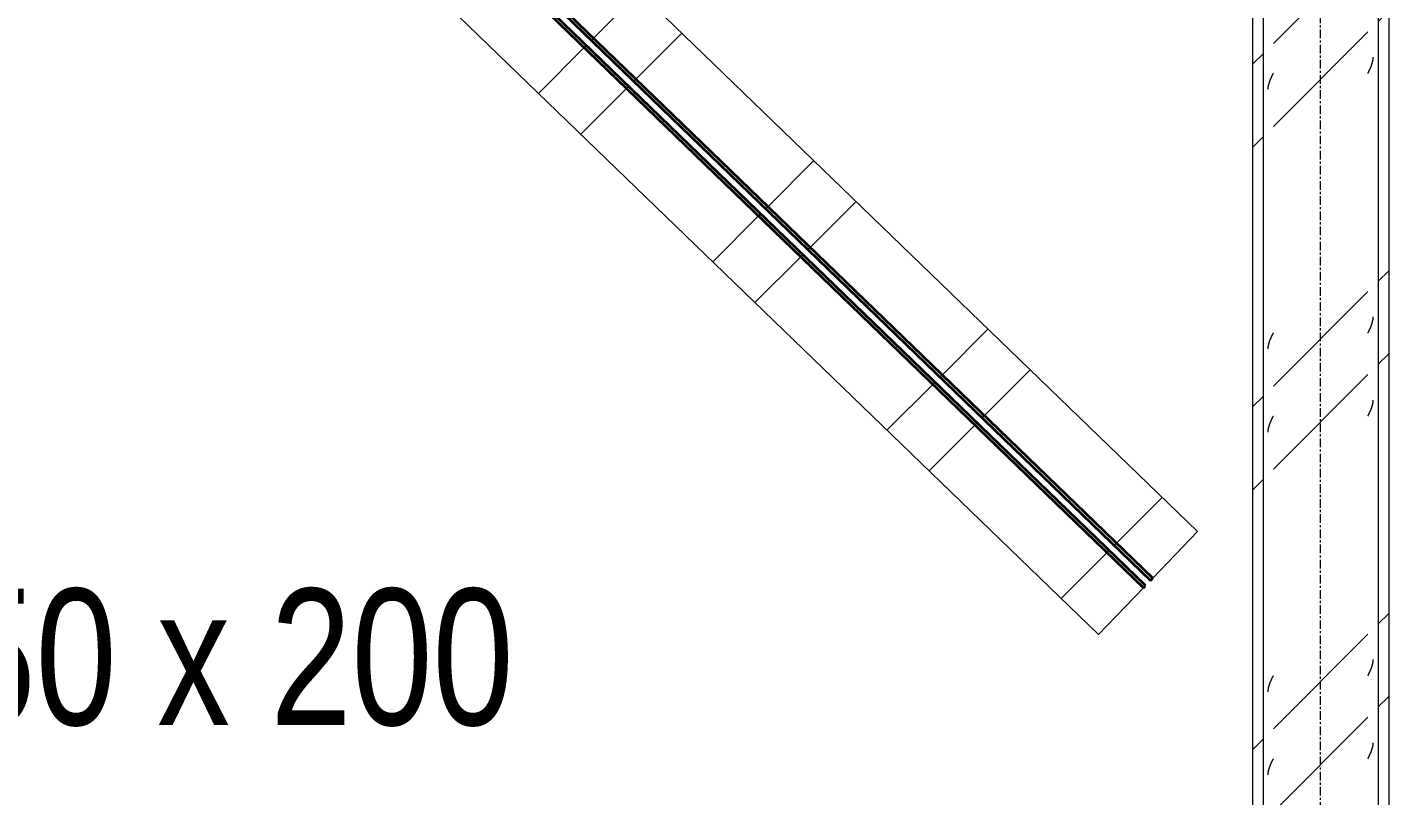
# Model space of a CAD drawing. Header units: centimetres. Extents: x -6741 to 14818, y -293 to 1595.
# Drawn here: x 814.4 to 1014.4, y 382.3 to 495.1 of the extents above; entities that cross this region are included whole.
import ezdxf

# ---------------------------------------------------------------- set-up
doc = ezdxf.new("R2010")
doc.units = ezdxf.units.CM
doc.linetypes.add('Grid Line', pattern=[2.2225, 1.27, -0.3175, 0.3175, -0.3175])
for name, color, linetype, lineweight in [('S-BEAM', 7, 'Continuous', 9), ('S-BEAM-IDEN', 7, 'Continuous', 18), ('S-COLS', 7, 'Continuous', 9), ('S-GRID', 7, 'Continuous', 9)]:
    doc.layers.add(name, color=color, linetype=linetype, lineweight=lineweight)
doc.styles.add('Century Gothic_2', font='GOTHIC.TTF', dxfattribs={"width": 0.8, "height": 20})
pattern_1 = [(45, (152.695, 0), (-25.14472, 25.14472), []), (45, (152.695, 38.1), (-25.14472, 25.14472), [])]

# ---------------------------------------------------------------- blocks, each defined once
blk = doc.blocks.new('FP_4-Elevación Eje 7')
at = {"layer": 'S-COLS', "color": 9, "true_color": 0xc0c0c0}
for p, q in [((-6442.88, 489.77), (-6442.87, 489.81)), ((-6442.87, 489.81), (-6442.86, 489.85)), ((-6442.86, 489.85), (-6442.85, 489.88)), ((-6442.85, 489.88), (-6442.84, 489.92)), ((-6442.84, 489.92), (-6442.83, 489.96)), ((-6442.83, 489.96), (-6442.82, 490)), ((-6442.82, 490), (-6442.81, 490.03)), ((-6442.81, 490.03), (-6442.8, 490.07)), ((-6442.8, 490.07), (-6442.79, 490.11)), ((-6442.79, 490.15), (-6442.78, 490.18)), ((-6442.79, 490.11), (-6442.79, 490.15)), ((-6442.78, 490.18), (-6442.77, 490.22)), ((-6442.77, 490.26), (-6442.76, 490.3)), ((-6442.77, 490.22), (-6442.77, 490.26)), ((-6442.76, 490.33), (-6442.75, 490.37)), ((-6442.76, 490.3), (-6442.76, 490.33)), ((-6442.75, 490.44), (-6442.74, 490.48)), ((-6442.75, 490.41), (-6442.75, 490.44)), ((-6442.75, 490.37), (-6442.75, 490.41)), ((-6442.74, 490.63), (-6442.74, 490.67)), ((-6442.74, 490.59), (-6442.74, 490.63)), ((-6442.74, 490.56), (-6442.74, 490.59)), ((-6442.74, 490.52), (-6442.74, 490.56)), ((-6442.74, 490.48), (-6442.74, 490.52)), ((-6443.5, 488.32), (-6443.49, 488.36)), ((-6443.49, 488.36), (-6443.47, 488.39)), ((-6443.47, 488.39), (-6443.45, 488.43)), ((-6443.45, 488.43), (-6443.43, 488.47)), ((-6443.43, 488.47), (-6443.41, 488.5)), ((-6443.41, 488.5), (-6443.39, 488.54)), ((-6443.39, 488.54), (-6443.37, 488.58)), ((-6443.37, 488.58), (-6443.35, 488.62)), ((-6443.35, 488.62), (-6443.34, 488.65)), ((-6443.34, 488.65), (-6443.32, 488.69)), ((-6443.32, 488.69), (-6443.3, 488.73)), ((-6443.3, 488.73), (-6443.28, 488.77)), ((-6443.28, 488.77), (-6443.26, 488.8)), ((-6443.26, 488.8), (-6443.25, 488.84)), ((-6443.25, 488.84), (-6443.23, 488.88)), ((-6443.23, 488.88), (-6443.21, 488.91)), ((-6443.21, 488.91), (-6443.19, 488.95)), ((-6443.19, 488.95), (-6443.18, 488.99)), ((-6443.18, 488.99), (-6443.16, 489.03)), ((-6443.16, 489.03), (-6443.14, 489.06)), ((-6443.14, 489.06), (-6443.13, 489.1)), ((-6443.13, 489.1), (-6443.11, 489.14)), ((-6443.11, 489.14), (-6443.09, 489.18)), ((-6443.09, 489.18), (-6443.08, 489.21)), ((-6443.08, 489.21), (-6443.06, 489.25)), ((-6443.06, 489.25), (-6443.05, 489.29)), ((-6443.05, 489.29), (-6443.03, 489.33)), ((-6443.03, 489.33), (-6443.02, 489.36)), ((-6443.02, 489.36), (-6443, 489.4)), ((-6443, 489.4), (-6442.99, 489.44)), ((-6442.99, 489.44), (-6442.97, 489.47)), ((-6442.97, 489.47), (-6442.96, 489.51)), ((-6442.96, 489.51), (-6442.95, 489.55)), ((-6442.95, 489.55), (-6442.94, 489.59)), ((-6442.94, 489.59), (-6442.92, 489.62)), ((-6442.92, 489.62), (-6442.91, 489.66)), ((-6442.91, 489.66), (-6442.9, 489.7)), ((-6442.9, 489.7), (-6442.89, 489.74)), ((-6442.89, 489.74), (-6442.88, 489.77)), ((-6442.85, 451.78), (-6442.84, 451.82)), ((-6442.84, 451.82), (-6442.83, 451.86)), ((-6442.83, 451.86), (-6442.82, 451.9)), ((-6442.82, 451.9), (-6442.81, 451.93)), ((-6442.81, 451.93), (-6442.8, 451.97)), ((-6442.8, 451.97), (-6442.79, 452.01)), ((-6442.79, 452.05), (-6442.78, 452.08)), ((-6442.79, 452.01), (-6442.79, 452.05)), ((-6442.78, 452.08), (-6442.77, 452.12)), ((-6442.77, 452.16), (-6442.76, 452.2)), ((-6442.77, 452.12), (-6442.77, 452.16)), ((-6442.76, 452.23), (-6442.75, 452.27)), ((-6442.76, 452.2), (-6442.76, 452.23)), ((-6442.75, 452.34), (-6442.74, 452.38)), ((-6442.75, 452.31), (-6442.75, 452.34)), ((-6442.75, 452.27), (-6442.75, 452.31)), ((-6442.74, 452.53), (-6442.74, 452.57)), ((-6442.74, 452.49), (-6442.74, 452.53)), ((-6442.74, 452.46), (-6442.74, 452.49)), ((-6442.74, 452.42), (-6442.74, 452.46)), ((-6442.74, 452.38), (-6442.74, 452.42)), ((-6443.5, 450.22), (-6443.49, 450.26)), ((-6443.49, 450.26), (-6443.47, 450.29)), ((-6443.47, 450.29), (-6443.45, 450.33)), ((-6443.45, 450.33), (-6443.43, 450.37)), ((-6443.43, 450.37), (-6443.41, 450.4)), ((-6443.41, 450.4), (-6443.39, 450.44)), ((-6443.39, 450.44), (-6443.37, 450.48)), ((-6443.37, 450.48), (-6443.35, 450.52)), ((-6443.35, 450.52), (-6443.34, 450.55)), ((-6443.34, 450.55), (-6443.32, 450.59)), ((-6443.32, 450.59), (-6443.3, 450.63)), ((-6443.3, 450.63), (-6443.28, 450.67)), ((-6443.28, 450.67), (-6443.26, 450.7)), ((-6443.26, 450.7), (-6443.25, 450.74)), ((-6443.25, 450.74), (-6443.23, 450.78)), ((-6443.23, 450.78), (-6443.21, 450.81)), ((-6443.21, 450.81), (-6443.19, 450.85)), ((-6443.19, 450.85), (-6443.18, 450.89)), ((-6443.18, 450.89), (-6443.16, 450.93)), ((-6443.16, 450.93), (-6443.14, 450.96)), ((-6443.14, 450.96), (-6443.13, 451)), ((-6443.13, 451), (-6443.11, 451.04)), ((-6443.11, 451.04), (-6443.09, 451.08)), ((-6443.09, 451.08), (-6443.08, 451.11)), ((-6443.08, 451.11), (-6443.06, 451.15)), ((-6443.06, 451.15), (-6443.05, 451.19)), ((-6443.05, 451.19), (-6443.03, 451.23)), ((-6443.03, 451.23), (-6443.02, 451.26)), ((-6443.02, 451.26), (-6443, 451.3)), ((-6443, 451.3), (-6442.99, 451.34)), ((-6442.99, 451.34), (-6442.97, 451.37)), ((-6442.97, 451.37), (-6442.96, 451.41)), ((-6442.96, 451.41), (-6442.95, 451.45)), ((-6442.95, 451.45), (-6442.94, 451.49)), ((-6442.94, 451.49), (-6442.92, 451.52)), ((-6442.92, 451.52), (-6442.91, 451.56)), ((-6442.91, 451.56), (-6442.9, 451.6)), ((-6442.9, 451.6), (-6442.89, 451.64)), ((-6442.89, 451.64), (-6442.88, 451.67)), ((-6442.88, 451.67), (-6442.87, 451.71)), ((-6442.87, 451.71), (-6442.86, 451.75)), ((-6442.86, 451.75), (-6442.85, 451.78)), ((-6442.8, 439.78), (-6442.79, 439.82)), ((-6442.79, 439.86), (-6442.78, 439.89)), ((-6442.79, 439.82), (-6442.79, 439.86)), ((-6442.78, 439.89), (-6442.77, 439.93)), ((-6442.77, 439.97), (-6442.76, 440.01)), ((-6442.77, 439.93), (-6442.77, 439.97)), ((-6442.76, 440.04), (-6442.75, 440.08)), ((-6442.76, 440.01), (-6442.76, 440.04)), ((-6442.75, 440.15), (-6442.74, 440.19)), ((-6442.75, 440.12), (-6442.75, 440.15)), ((-6442.75, 440.08), (-6442.75, 440.12)), ((-6442.74, 440.34), (-6442.74, 440.38)), ((-6442.74, 440.3), (-6442.74, 440.34)), ((-6442.74, 440.27), (-6442.74, 440.3)), ((-6442.74, 440.23), (-6442.74, 440.27)), ((-6442.74, 440.19), (-6442.74, 440.23)), ((-6443.5, 438.03), (-6443.49, 438.07)), ((-6443.49, 438.07), (-6443.47, 438.1)), ((-6443.47, 438.1), (-6443.45, 438.14)), ((-6443.45, 438.14), (-6443.43, 438.18)), ((-6443.43, 438.18), (-6443.41, 438.21)), ((-6443.41, 438.21), (-6443.39, 438.25)), ((-6443.39, 438.25), (-6443.37, 438.29)), ((-6443.37, 438.29), (-6443.35, 438.33)), ((-6443.35, 438.33), (-6443.34, 438.36)), ((-6443.34, 438.36), (-6443.32, 438.4)), ((-6443.32, 438.4), (-6443.3, 438.44)), ((-6443.3, 438.44), (-6443.28, 438.48)), ((-6443.28, 438.48), (-6443.26, 438.51)), ((-6443.26, 438.51), (-6443.25, 438.55)), ((-6443.25, 438.55), (-6443.23, 438.59)), ((-6443.23, 438.59), (-6443.21, 438.63)), ((-6443.21, 438.63), (-6443.19, 438.66)), ((-6443.19, 438.66), (-6443.18, 438.7)), ((-6443.18, 438.7), (-6443.16, 438.74)), ((-6443.16, 438.74), (-6443.14, 438.77)), ((-6443.14, 438.77), (-6443.13, 438.81)), ((-6443.13, 438.81), (-6443.11, 438.85)), ((-6443.11, 438.85), (-6443.09, 438.89)), ((-6443.09, 438.89), (-6443.08, 438.92)), ((-6443.08, 438.92), (-6443.06, 438.96)), ((-6443.06, 438.96), (-6443.05, 439)), ((-6443.05, 439), (-6443.03, 439.04)), ((-6443.03, 439.04), (-6443.02, 439.07)), ((-6443.02, 439.07), (-6443, 439.11)), ((-6443, 439.11), (-6442.99, 439.15)), ((-6442.99, 439.15), (-6442.97, 439.18)), ((-6442.97, 439.18), (-6442.96, 439.22)), ((-6442.96, 439.22), (-6442.95, 439.26)), ((-6442.95, 439.26), (-6442.94, 439.3)), ((-6442.94, 439.3), (-6442.92, 439.33)), ((-6442.92, 439.33), (-6442.91, 439.37)), ((-6442.91, 439.37), (-6442.9, 439.41)), ((-6442.9, 439.41), (-6442.89, 439.45)), ((-6442.89, 439.45), (-6442.88, 439.48)), ((-6442.88, 439.48), (-6442.87, 439.52)), ((-6442.87, 439.52), (-6442.86, 439.56)), ((-6442.86, 439.56), (-6442.85, 439.6)), ((-6442.85, 439.6), (-6442.84, 439.63)), ((-6442.84, 439.63), (-6442.83, 439.67)), ((-6442.83, 439.67), (-6442.82, 439.71)), ((-6442.82, 439.71), (-6442.81, 439.74)), ((-6442.81, 439.74), (-6442.8, 439.78)), ((-6442.78, 401.79), (-6442.77, 401.83)), ((-6442.77, 401.87), (-6442.76, 401.91)), ((-6442.77, 401.83), (-6442.77, 401.87)), ((-6442.76, 401.94), (-6442.75, 401.98)), ((-6442.76, 401.91), (-6442.76, 401.94)), ((-6442.75, 402.05), (-6442.74, 402.09)), ((-6442.75, 402.02), (-6442.75, 402.05)), ((-6442.75, 401.98), (-6442.75, 402.02)), ((-6442.74, 402.24), (-6442.74, 402.28)), ((-6442.74, 402.2), (-6442.74, 402.24)), ((-6442.74, 402.17), (-6442.74, 402.2)), ((-6442.74, 402.13), (-6442.74, 402.17)), ((-6442.74, 402.09), (-6442.74, 402.13)), ((-6443.5, 399.93), (-6443.49, 399.97)), ((-6443.49, 399.97), (-6443.47, 400)), ((-6443.47, 400), (-6443.45, 400.04)), ((-6443.45, 400.04), (-6443.43, 400.08)), ((-6443.43, 400.08), (-6443.41, 400.11)), ((-6443.41, 400.11), (-6443.39, 400.15)), ((-6443.39, 400.15), (-6443.37, 400.19)), ((-6443.37, 400.19), (-6443.35, 400.23)), ((-6443.35, 400.23), (-6443.34, 400.26)), ((-6443.34, 400.26), (-6443.32, 400.3)), ((-6443.32, 400.3), (-6443.3, 400.34)), ((-6443.3, 400.34), (-6443.28, 400.38)), ((-6443.28, 400.38), (-6443.26, 400.41)), ((-6443.26, 400.41), (-6443.25, 400.45)), ((-6443.25, 400.45), (-6443.23, 400.49)), ((-6443.23, 400.49), (-6443.21, 400.53)), ((-6443.21, 400.53), (-6443.19, 400.56)), ((-6443.19, 400.56), (-6443.18, 400.6)), ((-6443.18, 400.6), (-6443.16, 400.64)), ((-6443.16, 400.64), (-6443.14, 400.67)), ((-6443.14, 400.67), (-6443.13, 400.71)), ((-6443.13, 400.71), (-6443.11, 400.75)), ((-6443.11, 400.75), (-6443.09, 400.79)), ((-6443.09, 400.79), (-6443.08, 400.82)), ((-6443.08, 400.82), (-6443.06, 400.86)), ((-6443.06, 400.86), (-6443.05, 400.9)), ((-6443.05, 400.9), (-6443.03, 400.94)), ((-6443.03, 400.94), (-6443.02, 400.97)), ((-6443.02, 400.97), (-6443, 401.01)), ((-6443, 401.01), (-6442.99, 401.05)), ((-6442.99, 401.05), (-6442.97, 401.08)), ((-6442.97, 401.08), (-6442.96, 401.12)), ((-6442.96, 401.12), (-6442.95, 401.16)), ((-6442.95, 401.16), (-6442.94, 401.2)), ((-6442.94, 401.2), (-6442.92, 401.23)), ((-6442.92, 401.23), (-6442.91, 401.27)), ((-6442.91, 401.27), (-6442.9, 401.31)), ((-6442.9, 401.31), (-6442.89, 401.35)), ((-6442.89, 401.35), (-6442.88, 401.38)), ((-6442.88, 401.38), (-6442.87, 401.42)), ((-6442.87, 401.42), (-6442.86, 401.46)), ((-6442.86, 401.46), (-6442.85, 401.5)), ((-6442.85, 401.5), (-6442.84, 401.53)), ((-6442.84, 401.53), (-6442.83, 401.57)), ((-6442.83, 401.57), (-6442.82, 401.61)), ((-6442.82, 401.61), (-6442.81, 401.64)), ((-6442.81, 401.64), (-6442.8, 401.68)), ((-6442.8, 401.68), (-6442.79, 401.72)), ((-6442.79, 401.76), (-6442.78, 401.79)), ((-6442.79, 401.72), (-6442.79, 401.76)), ((-6442.75, 389.87), (-6442.74, 389.9)), ((-6442.75, 389.83), (-6442.75, 389.87)), ((-6442.74, 390.05), (-6442.74, 390.09)), ((-6442.74, 390.01), (-6442.74, 390.05)), ((-6442.74, 389.98), (-6442.74, 390.01)), ((-6442.74, 389.94), (-6442.74, 389.98)), ((-6442.74, 389.9), (-6442.74, 389.94)), ((-6443.47, 387.81), (-6443.45, 387.85)), ((-6443.45, 387.85), (-6443.43, 387.89)), ((-6443.43, 387.89), (-6443.41, 387.93)), ((-6443.41, 387.93), (-6443.39, 387.96)), ((-6443.39, 387.96), (-6443.37, 388)), ((-6443.37, 388), (-6443.35, 388.04)), ((-6443.35, 388.04), (-6443.34, 388.07)), ((-6443.34, 388.07), (-6443.32, 388.11)), ((-6443.32, 388.11), (-6443.3, 388.15)), ((-6443.3, 388.15), (-6443.28, 388.19)), ((-6443.28, 388.19), (-6443.26, 388.22)), ((-6443.26, 388.22), (-6443.25, 388.26)), ((-6443.25, 388.26), (-6443.23, 388.3)), ((-6443.23, 388.3), (-6443.21, 388.34)), ((-6443.21, 388.34), (-6443.19, 388.37)), ((-6443.19, 388.37), (-6443.18, 388.41)), ((-6443.18, 388.41), (-6443.16, 388.45)), ((-6443.16, 388.45), (-6443.14, 388.49)), ((-6443.14, 388.49), (-6443.13, 388.52)), ((-6443.13, 388.52), (-6443.11, 388.56)), ((-6443.11, 388.56), (-6443.09, 388.6)), ((-6443.09, 388.6), (-6443.08, 388.63)), ((-6443.08, 388.63), (-6443.06, 388.67)), ((-6443.06, 388.67), (-6443.05, 388.71)), ((-6443.05, 388.71), (-6443.03, 388.75)), ((-6443.03, 388.75), (-6443.02, 388.78)), ((-6443.02, 388.78), (-6443, 388.82)), ((-6443, 388.82), (-6442.99, 388.86)), ((-6442.99, 388.86), (-6442.97, 388.9)), ((-6442.97, 388.9), (-6442.96, 388.93)), ((-6442.96, 388.93), (-6442.95, 388.97)), ((-6442.95, 388.97), (-6442.94, 389.01)), ((-6442.94, 389.01), (-6442.92, 389.04)), ((-6442.92, 389.04), (-6442.91, 389.08)), ((-6442.91, 389.08), (-6442.9, 389.12)), ((-6442.9, 389.12), (-6442.89, 389.16)), ((-6442.89, 389.16), (-6442.88, 389.19)), ((-6442.88, 389.19), (-6442.87, 389.23)), ((-6442.87, 389.23), (-6442.86, 389.27)), ((-6442.86, 389.27), (-6442.85, 389.31)), ((-6442.85, 389.31), (-6442.84, 389.34)), ((-6442.84, 389.34), (-6442.83, 389.38)), ((-6442.83, 389.38), (-6442.82, 389.42)), ((-6442.82, 389.42), (-6442.81, 389.45)), ((-6442.81, 389.45), (-6442.8, 389.49)), ((-6442.8, 389.49), (-6442.79, 389.53)), ((-6442.79, 389.57), (-6442.78, 389.6)), ((-6442.79, 389.53), (-6442.79, 389.57)), ((-6442.78, 389.6), (-6442.77, 389.64)), ((-6442.77, 389.68), (-6442.76, 389.72)), ((-6442.77, 389.64), (-6442.77, 389.68)), ((-6442.76, 389.75), (-6442.75, 389.79)), ((-6442.76, 389.72), (-6442.76, 389.75)), ((-6442.75, 389.79), (-6442.75, 389.83)), ((-6443.5, 387.74), (-6443.49, 387.78)), ((-6443.49, 387.78), (-6443.47, 387.81))]:
    blk.add_line(p, q, dxfattribs=at)
blk = doc.blocks.new('FP_5-Elevación Eje 7')
at = {"layer": 'S-COLS', "color": 9, "true_color": 0xc0c0c0}
for p, q in [((-6457.66, 487.76), (-6457.64, 487.8)), ((-6457.64, 487.8), (-6457.63, 487.83)), ((-6457.63, 487.83), (-6457.61, 487.87)), ((-6457.61, 487.87), (-6457.59, 487.91)), ((-6457.59, 487.91), (-6457.57, 487.94)), ((-6457.57, 487.94), (-6457.55, 487.98)), ((-6457.55, 487.98), (-6457.53, 488.02)), ((-6457.53, 488.02), (-6457.52, 488.06)), ((-6457.52, 488.06), (-6457.5, 488.09)), ((-6457.5, 488.09), (-6457.48, 488.13)), ((-6457.48, 488.13), (-6457.46, 488.17)), ((-6457.46, 488.17), (-6457.44, 488.21)), ((-6457.44, 488.21), (-6457.42, 488.24)), ((-6457.42, 488.24), (-6457.4, 488.28)), ((-6457.4, 488.28), (-6457.38, 488.32)), ((-6458.15, 486.15), (-6458.14, 486.19)), ((-6458.15, 486.12), (-6458.15, 486.15)), ((-6458.15, 486.08), (-6458.15, 486.12)), ((-6458.15, 486.04), (-6458.15, 486.08)), ((-6458.15, 486), (-6458.15, 486.04)), ((-6458.15, 485.97), (-6458.15, 486)), ((-6458.14, 486.23), (-6458.13, 486.27)), ((-6458.14, 486.19), (-6458.14, 486.23)), ((-6458.13, 486.34), (-6458.12, 486.38)), ((-6458.13, 486.3), (-6458.13, 486.34)), ((-6458.13, 486.27), (-6458.13, 486.3)), ((-6458.12, 486.38), (-6458.11, 486.42)), ((-6458.11, 486.45), (-6458.1, 486.49)), ((-6458.11, 486.42), (-6458.11, 486.45)), ((-6458.1, 486.49), (-6458.09, 486.53)), ((-6458.09, 486.56), (-6458.08, 486.6)), ((-6458.09, 486.53), (-6458.09, 486.56)), ((-6458.08, 486.6), (-6458.07, 486.64)), ((-6458.07, 486.64), (-6458.06, 486.68)), ((-6458.06, 486.68), (-6458.05, 486.71)), ((-6458.05, 486.71), (-6458.04, 486.75)), ((-6458.04, 486.75), (-6458.03, 486.79)), ((-6458.03, 486.79), (-6458.02, 486.83)), ((-6458.02, 486.83), (-6458.01, 486.86)), ((-6458.01, 486.86), (-6458, 486.9)), ((-6458, 486.9), (-6457.99, 486.94)), ((-6457.99, 486.94), (-6457.98, 486.97)), ((-6457.98, 486.97), (-6457.97, 487.01)), ((-6457.97, 487.01), (-6457.95, 487.05)), ((-6457.95, 487.05), (-6457.94, 487.09)), ((-6457.94, 487.09), (-6457.93, 487.12)), ((-6457.93, 487.12), (-6457.91, 487.16)), ((-6457.91, 487.16), (-6457.9, 487.2)), ((-6457.9, 487.2), (-6457.89, 487.24)), ((-6457.89, 487.24), (-6457.87, 487.27)), ((-6457.87, 487.27), (-6457.86, 487.31)), ((-6457.86, 487.31), (-6457.84, 487.35)), ((-6457.84, 487.35), (-6457.83, 487.39)), ((-6457.83, 487.39), (-6457.81, 487.42)), ((-6457.81, 487.42), (-6457.8, 487.46)), ((-6457.8, 487.46), (-6457.78, 487.5)), ((-6457.78, 487.5), (-6457.76, 487.53)), ((-6457.76, 487.53), (-6457.75, 487.57)), ((-6457.75, 487.57), (-6457.73, 487.61)), ((-6457.73, 487.61), (-6457.71, 487.65)), ((-6457.71, 487.65), (-6457.7, 487.68)), ((-6457.7, 487.68), (-6457.68, 487.72)), ((-6457.68, 487.72), (-6457.66, 487.76)), ((-6457.59, 449.81), (-6457.57, 449.84)), ((-6457.57, 449.84), (-6457.55, 449.88)), ((-6457.55, 449.88), (-6457.53, 449.92)), ((-6457.53, 449.92), (-6457.52, 449.96)), ((-6457.52, 449.96), (-6457.5, 449.99)), ((-6457.5, 449.99), (-6457.48, 450.03)), ((-6457.48, 450.03), (-6457.46, 450.07)), ((-6457.46, 450.07), (-6457.44, 450.11)), ((-6457.44, 450.11), (-6457.42, 450.14)), ((-6457.42, 450.14), (-6457.4, 450.18)), ((-6457.4, 450.18), (-6457.38, 450.22)), ((-6458.15, 448.05), (-6458.14, 448.09)), ((-6458.15, 448.02), (-6458.15, 448.05)), ((-6458.15, 447.98), (-6458.15, 448.02)), ((-6458.15, 447.94), (-6458.15, 447.98)), ((-6458.15, 447.9), (-6458.15, 447.94)), ((-6458.15, 447.87), (-6458.15, 447.9)), ((-6458.14, 448.13), (-6458.13, 448.17)), ((-6458.14, 448.09), (-6458.14, 448.13)), ((-6458.13, 448.24), (-6458.12, 448.28)), ((-6458.13, 448.2), (-6458.13, 448.24)), ((-6458.13, 448.17), (-6458.13, 448.2)), ((-6458.12, 448.28), (-6458.11, 448.32)), ((-6458.11, 448.35), (-6458.1, 448.39)), ((-6458.11, 448.32), (-6458.11, 448.35)), ((-6458.1, 448.39), (-6458.09, 448.43)), ((-6458.09, 448.46), (-6458.08, 448.5)), ((-6458.09, 448.43), (-6458.09, 448.46)), ((-6458.08, 448.5), (-6458.07, 448.54)), ((-6458.07, 448.54), (-6458.06, 448.58)), ((-6458.06, 448.58), (-6458.05, 448.61)), ((-6458.05, 448.61), (-6458.04, 448.65)), ((-6458.04, 448.65), (-6458.03, 448.69)), ((-6458.03, 448.69), (-6458.02, 448.73)), ((-6458.02, 448.73), (-6458.01, 448.76)), ((-6458.01, 448.76), (-6458, 448.8)), ((-6458, 448.8), (-6457.99, 448.84)), ((-6457.99, 448.84), (-6457.98, 448.87)), ((-6457.98, 448.87), (-6457.97, 448.91)), ((-6457.97, 448.91), (-6457.95, 448.95)), ((-6457.95, 448.95), (-6457.94, 448.99)), ((-6457.94, 448.99), (-6457.93, 449.02)), ((-6457.93, 449.02), (-6457.91, 449.06)), ((-6457.91, 449.06), (-6457.9, 449.1)), ((-6457.9, 449.1), (-6457.89, 449.14)), ((-6457.89, 449.14), (-6457.87, 449.17)), ((-6457.87, 449.17), (-6457.86, 449.21)), ((-6457.86, 449.21), (-6457.84, 449.25)), ((-6457.84, 449.25), (-6457.83, 449.29)), ((-6457.83, 449.29), (-6457.81, 449.32)), ((-6457.81, 449.32), (-6457.8, 449.36)), ((-6457.8, 449.36), (-6457.78, 449.4)), ((-6457.78, 449.4), (-6457.76, 449.43)), ((-6457.76, 449.43), (-6457.75, 449.47)), ((-6457.75, 449.47), (-6457.73, 449.51)), ((-6457.73, 449.51), (-6457.71, 449.55)), ((-6457.71, 449.55), (-6457.7, 449.58)), ((-6457.7, 449.58), (-6457.68, 449.62)), ((-6457.68, 449.62), (-6457.66, 449.66)), ((-6457.66, 449.66), (-6457.64, 449.7)), ((-6457.64, 449.7), (-6457.63, 449.73)), ((-6457.63, 449.73), (-6457.61, 449.77)), ((-6457.61, 449.77), (-6457.59, 449.81)), ((-6457.5, 437.8), (-6457.48, 437.84)), ((-6457.48, 437.84), (-6457.46, 437.88)), ((-6457.46, 437.88), (-6457.44, 437.92)), ((-6457.44, 437.92), (-6457.42, 437.95)), ((-6457.42, 437.95), (-6457.4, 437.99)), ((-6457.4, 437.99), (-6457.38, 438.03)), ((-6458.15, 435.86), (-6458.14, 435.9)), ((-6458.15, 435.83), (-6458.15, 435.86)), ((-6458.15, 435.79), (-6458.15, 435.83)), ((-6458.14, 435.94), (-6458.13, 435.98)), ((-6458.14, 435.9), (-6458.14, 435.94)), ((-6458.13, 436.05), (-6458.12, 436.09)), ((-6458.13, 436.01), (-6458.13, 436.05)), ((-6458.13, 435.98), (-6458.13, 436.01)), ((-6458.12, 436.09), (-6458.11, 436.13)), ((-6458.11, 436.16), (-6458.1, 436.2)), ((-6458.11, 436.13), (-6458.11, 436.16)), ((-6458.1, 436.2), (-6458.09, 436.24)), ((-6458.09, 436.27), (-6458.08, 436.31)), ((-6458.09, 436.24), (-6458.09, 436.27)), ((-6458.08, 436.31), (-6458.07, 436.35)), ((-6458.07, 436.35), (-6458.06, 436.39)), ((-6458.06, 436.39), (-6458.05, 436.42)), ((-6458.05, 436.42), (-6458.04, 436.46)), ((-6458.04, 436.46), (-6458.03, 436.5)), ((-6458.03, 436.5), (-6458.02, 436.54)), ((-6458.02, 436.54), (-6458.01, 436.57)), ((-6458.01, 436.57), (-6458, 436.61)), ((-6458, 436.61), (-6457.99, 436.65)), ((-6457.99, 436.65), (-6457.98, 436.69)), ((-6457.98, 436.69), (-6457.97, 436.72)), ((-6457.97, 436.72), (-6457.95, 436.76)), ((-6457.95, 436.76), (-6457.94, 436.8)), ((-6457.94, 436.8), (-6457.93, 436.83)), ((-6457.93, 436.83), (-6457.91, 436.87)), ((-6457.91, 436.87), (-6457.9, 436.91)), ((-6457.9, 436.91), (-6457.89, 436.95)), ((-6457.89, 436.95), (-6457.87, 436.98)), ((-6457.87, 436.98), (-6457.86, 437.02)), ((-6457.86, 437.02), (-6457.84, 437.06)), ((-6457.84, 437.06), (-6457.83, 437.1)), ((-6457.83, 437.1), (-6457.81, 437.13)), ((-6457.81, 437.13), (-6457.8, 437.17)), ((-6457.8, 437.17), (-6457.78, 437.21)), ((-6457.78, 437.21), (-6457.76, 437.24)), ((-6457.76, 437.24), (-6457.75, 437.28)), ((-6457.75, 437.28), (-6457.73, 437.32)), ((-6457.73, 437.32), (-6457.71, 437.36)), ((-6457.71, 437.36), (-6457.7, 437.39)), ((-6457.7, 437.39), (-6457.68, 437.43)), ((-6457.68, 437.43), (-6457.66, 437.47)), ((-6457.66, 437.47), (-6457.64, 437.51)), ((-6457.64, 437.51), (-6457.63, 437.54)), ((-6457.63, 437.54), (-6457.61, 437.58)), ((-6457.61, 437.58), (-6457.59, 437.62)), ((-6457.59, 437.62), (-6457.57, 437.66)), ((-6457.57, 437.66), (-6457.55, 437.69)), ((-6457.55, 437.69), (-6457.53, 437.73)), ((-6457.53, 437.73), (-6457.52, 437.77)), ((-6457.52, 437.77), (-6457.5, 437.8)), ((-6458.15, 435.75), (-6458.15, 435.79)), ((-6458.15, 435.72), (-6458.15, 435.75)), ((-6458.15, 435.68), (-6458.15, 435.72)), ((-6457.44, 399.82), (-6457.42, 399.85)), ((-6457.42, 399.85), (-6457.4, 399.89)), ((-6457.4, 399.89), (-6457.38, 399.93)), ((-6458.14, 397.84), (-6458.13, 397.88)), ((-6458.14, 397.8), (-6458.14, 397.84)), ((-6458.13, 397.95), (-6458.12, 397.99)), ((-6458.13, 397.91), (-6458.13, 397.95)), ((-6458.13, 397.88), (-6458.13, 397.91)), ((-6458.12, 397.99), (-6458.11, 398.03)), ((-6458.11, 398.06), (-6458.1, 398.1)), ((-6458.11, 398.03), (-6458.11, 398.06)), ((-6458.1, 398.1), (-6458.09, 398.14)), ((-6458.09, 398.17), (-6458.08, 398.21)), ((-6458.09, 398.14), (-6458.09, 398.17)), ((-6458.08, 398.21), (-6458.07, 398.25)), ((-6458.07, 398.25), (-6458.06, 398.29)), ((-6458.06, 398.29), (-6458.05, 398.32)), ((-6458.05, 398.32), (-6458.04, 398.36)), ((-6458.04, 398.36), (-6458.03, 398.4)), ((-6458.03, 398.4), (-6458.02, 398.44)), ((-6458.02, 398.44), (-6458.01, 398.47)), ((-6458.01, 398.47), (-6458, 398.51)), ((-6458, 398.51), (-6457.99, 398.55)), ((-6457.99, 398.55), (-6457.98, 398.59)), ((-6457.98, 398.59), (-6457.97, 398.62)), ((-6457.97, 398.62), (-6457.95, 398.66)), ((-6457.95, 398.66), (-6457.94, 398.7)), ((-6457.94, 398.7), (-6457.93, 398.73)), ((-6457.93, 398.73), (-6457.91, 398.77)), ((-6457.91, 398.77), (-6457.9, 398.81)), ((-6457.9, 398.81), (-6457.89, 398.85)), ((-6457.89, 398.85), (-6457.87, 398.88)), ((-6457.87, 398.88), (-6457.86, 398.92)), ((-6457.86, 398.92), (-6457.84, 398.96)), ((-6457.84, 398.96), (-6457.83, 399)), ((-6457.83, 399), (-6457.81, 399.03)), ((-6457.81, 399.03), (-6457.8, 399.07)), ((-6457.8, 399.07), (-6457.78, 399.11)), ((-6457.78, 399.11), (-6457.76, 399.14)), ((-6457.76, 399.14), (-6457.75, 399.18)), ((-6457.75, 399.18), (-6457.73, 399.22)), ((-6457.73, 399.22), (-6457.71, 399.26)), ((-6457.71, 399.26), (-6457.7, 399.29)), ((-6457.7, 399.29), (-6457.68, 399.33)), ((-6457.68, 399.33), (-6457.66, 399.37)), ((-6457.66, 399.37), (-6457.64, 399.41)), ((-6457.64, 399.41), (-6457.63, 399.44)), ((-6457.63, 399.44), (-6457.61, 399.48)), ((-6457.61, 399.48), (-6457.59, 399.52)), ((-6457.59, 399.52), (-6457.57, 399.56)), ((-6457.57, 399.56), (-6457.55, 399.59)), ((-6457.55, 399.59), (-6457.53, 399.63)), ((-6457.53, 399.63), (-6457.52, 399.67)), ((-6457.52, 399.67), (-6457.5, 399.7)), ((-6457.5, 399.7), (-6457.48, 399.74)), ((-6457.48, 399.74), (-6457.46, 399.78)), ((-6457.46, 399.78), (-6457.44, 399.82)), ((-6458.15, 397.76), (-6458.14, 397.8)), ((-6458.15, 397.73), (-6458.15, 397.76)), ((-6458.15, 397.69), (-6458.15, 397.73)), ((-6458.15, 397.65), (-6458.15, 397.69)), ((-6458.15, 397.62), (-6458.15, 397.65)), ((-6458.15, 397.58), (-6458.15, 397.62)), ((-6458.11, 385.87), (-6458.1, 385.91)), ((-6458.11, 385.84), (-6458.11, 385.87)), ((-6458.1, 385.91), (-6458.09, 385.95)), ((-6458.09, 385.99), (-6458.08, 386.02)), ((-6458.09, 385.95), (-6458.09, 385.99)), ((-6458.08, 386.02), (-6458.07, 386.06)), ((-6458.07, 386.06), (-6458.06, 386.1)), ((-6458.06, 386.1), (-6458.05, 386.13)), ((-6458.05, 386.13), (-6458.04, 386.17)), ((-6458.04, 386.17), (-6458.03, 386.21)), ((-6458.03, 386.21), (-6458.02, 386.25)), ((-6458.02, 386.25), (-6458.01, 386.28)), ((-6458.01, 386.28), (-6458, 386.32)), ((-6458, 386.32), (-6457.99, 386.36)), ((-6457.99, 386.36), (-6457.98, 386.4)), ((-6457.98, 386.4), (-6457.97, 386.43)), ((-6457.97, 386.43), (-6457.95, 386.47)), ((-6457.95, 386.47), (-6457.94, 386.51)), ((-6457.94, 386.51), (-6457.93, 386.55)), ((-6457.93, 386.55), (-6457.91, 386.58)), ((-6457.91, 386.58), (-6457.9, 386.62)), ((-6457.9, 386.62), (-6457.89, 386.66)), ((-6457.89, 386.66), (-6457.87, 386.69)), ((-6457.87, 386.69), (-6457.86, 386.73)), ((-6457.86, 386.73), (-6457.84, 386.77)), ((-6457.84, 386.77), (-6457.83, 386.81)), ((-6457.83, 386.81), (-6457.81, 386.84)), ((-6457.81, 386.84), (-6457.8, 386.88)), ((-6457.8, 386.88), (-6457.78, 386.92)), ((-6457.78, 386.92), (-6457.76, 386.96)), ((-6457.76, 386.96), (-6457.75, 386.99)), ((-6457.75, 386.99), (-6457.73, 387.03)), ((-6457.73, 387.03), (-6457.71, 387.07)), ((-6457.71, 387.07), (-6457.7, 387.1)), ((-6457.7, 387.1), (-6457.68, 387.14)), ((-6457.68, 387.14), (-6457.66, 387.18)), ((-6457.66, 387.18), (-6457.64, 387.22)), ((-6457.64, 387.22), (-6457.63, 387.25)), ((-6457.63, 387.25), (-6457.61, 387.29)), ((-6457.61, 387.29), (-6457.59, 387.33)), ((-6457.59, 387.33), (-6457.57, 387.37)), ((-6457.57, 387.37), (-6457.55, 387.4)), ((-6457.55, 387.4), (-6457.53, 387.44)), ((-6457.53, 387.44), (-6457.52, 387.48)), ((-6457.52, 387.48), (-6457.5, 387.52)), ((-6457.5, 387.52), (-6457.48, 387.55)), ((-6457.48, 387.55), (-6457.46, 387.59)), ((-6457.46, 387.59), (-6457.44, 387.63)), ((-6457.44, 387.63), (-6457.42, 387.66)), ((-6457.42, 387.66), (-6457.4, 387.7)), ((-6457.4, 387.7), (-6457.38, 387.74)), ((-6458.15, 385.58), (-6458.14, 385.61)), ((-6458.15, 385.54), (-6458.15, 385.58)), ((-6458.15, 385.5), (-6458.15, 385.54)), ((-6458.15, 385.46), (-6458.15, 385.5)), ((-6458.15, 385.43), (-6458.15, 385.46)), ((-6458.15, 385.39), (-6458.15, 385.43)), ((-6458.14, 385.65), (-6458.13, 385.69)), ((-6458.14, 385.61), (-6458.14, 385.65)), ((-6458.13, 385.76), (-6458.12, 385.8)), ((-6458.13, 385.72), (-6458.13, 385.76)), ((-6458.13, 385.69), (-6458.13, 385.72)), ((-6458.12, 385.8), (-6458.11, 385.84))]:
    blk.add_line(p, q, dxfattribs=at)
blk = doc.blocks.new('UC-Perfil universal-Pilar - 200 x 200-V3-Elevación Eje 7')
at = {"layer": 'S-COLS', "true_color": 0xc0c0c0}
h = blk.add_hatch(dxfattribs=at)
h.set_pattern_fill('FP_14', color=9, style=0, pattern_type=2)
h.set_pattern_definition(pattern_1)
h.paths.add_polyline_path([(-6458.9, 94), (-6458.9, 933.53), (-6460.44, 933.53), (-6460.44, 94)])
h = blk.add_hatch(dxfattribs=at)
h.set_pattern_fill('FP_14', color=9, style=0, pattern_type=2)
h.set_pattern_definition(pattern_1)
h.paths.add_polyline_path([(-6457.38, 94), (-6443.5, 94), (-6443.5, 933.53), (-6457.38, 933.53), (-6457.38, 291.61)])
h = blk.add_hatch(dxfattribs=at)
h.set_pattern_fill('FP_14', color=9, style=0, pattern_type=2)
h.set_pattern_definition(pattern_1)
h.paths.add_polyline_path([(-6440.44, 94), (-6440.44, 933.53), (-6441.98, 933.53), (-6441.98, 94)])
at = {"layer": 'S-COLS'}
for p, q in [((-6460.44, 933.53), (-6460.44, 94)), ((-6458.9, 933.53), (-6458.9, 94)), ((-6441.98, 933.53), (-6441.98, 94)), ((-6440.44, 933.53), (-6440.44, 94))]:
    blk.add_line(p, q, dxfattribs=at)
for name in ['FP_4-Elevación Eje 7', 'FP_5-Elevación Eje 7']:
    blk.add_blockref(name, (0, 0), dxfattribs=at)
blk = doc.blocks.new('RVR_Tensor angular doble L - d_10 mm-1745382-Elevación Eje 7')
at = {"layer": 'S-BEAM', "true_color": 0xc0c0c0}
h = blk.add_hatch(dxfattribs=at)
h.set_pattern_fill('FP_14', color=9, style=0, pattern_type=2)
h.set_pattern_definition(pattern_1)
h.paths.add_polyline_path([(-6483.08, 405.98), (-6476.48, 412.81), (-6632.8, 563.77), (-6639.64, 557.17), (-6490.16, 412.81)])
h.paths.add_polyline_path([(-6640, 557.51), (-6633.16, 564.12), (-6633.88, 564.81), (-6640.72, 558.21)])
h.paths.add_polyline_path([(-6647.92, 565.16), (-6641.08, 571.76), (-6792.3, 717.79), (-6793.93, 717.79), (-6793.93, 706.16), (-6705.47, 620.74)])
h = blk.add_hatch(dxfattribs=at)
h.set_pattern_fill('FP_14', color=9, style=0, pattern_type=2)
h.set_pattern_definition(pattern_1)
h.paths.add_polyline_path([(-6476.48, 412.81), (-6476.14, 413.17), (-6791.58, 717.79), (-6792.3, 717.79), (-6478.78, 415.03)])
h = blk.add_hatch(dxfattribs=at)
h.set_pattern_fill('FP_14', color=9, style=0, pattern_type=2)
h.set_pattern_definition(pattern_1)
h.paths.add_polyline_path([(-6475.45, 413.9), (-6475.11, 414.26), (-6789.42, 717.79), (-6790.14, 717.79), (-6476.62, 415.03)])
h = blk.add_hatch(dxfattribs=at)
h.set_pattern_fill('FP_14', color=9, style=0, pattern_type=2)
h.set_pattern_definition(pattern_1)
h.paths.add_polyline_path([(-6475.11, 414.26), (-6468.51, 421.1), (-6624.53, 571.76), (-6631.36, 565.16), (-6475.9, 415.03)])
h.paths.add_polyline_path([(-6631.72, 565.51), (-6624.89, 572.11), (-6625.6, 572.81), (-6632.44, 566.2)])
h.paths.add_polyline_path([(-6632.8, 566.55), (-6625.96, 573.15), (-6775.74, 717.79), (-6789.42, 717.79), (-6688.92, 620.74)])
at = {"layer": 'S-BEAM', "lineweight": 35}
for p, q in [((-6792.3, 717.79), (-6476.48, 412.81)), ((-6476.14, 413.17), (-6791.58, 717.79)), ((-6790.14, 717.79), (-6475.45, 413.9)), ((-6475.11, 414.26), (-6789.42, 717.79)), ((-6475.45, 413.9), (-6475.11, 414.26)), ((-6476.48, 412.81), (-6476.14, 413.17))]:
    blk.add_line(p, q, dxfattribs=at)
at = {"layer": 'S-BEAM'}
for p, q in [((-6624.53, 571.76), (-6468.51, 421.1)), ((-6639.64, 557.17), (-6483.08, 405.98)), ((-6468.51, 421.1), (-6475.11, 414.26)), ((-6476.48, 412.81), (-6483.08, 405.98))]:
    blk.add_line(p, q, dxfattribs=at)

msp = doc.modelspace()

# ---------------------------------------------------------------- linework, layer by layer
at = {"layer": 'S-GRID', "color": 253, "linetype": 'Grid Line', "true_color": 0xaaaaaa}
msp.add_line((1004.362, -293.309), (1004.362, 1534.845), dxfattribs=at)

# ---------------------------------------------------------------- block references
at = {"layer": 'S-BEAM'}
msp.add_blockref('RVR_Tensor angular doble L - d_10 mm-1745382-Elevación Eje 7', (7454.807, 0), dxfattribs=at)
at = {"layer": 'S-COLS'}
msp.add_blockref('UC-Perfil universal-Pilar - 200 x 200-V3-Elevación Eje 7', (7454.807, 0), dxfattribs=at)

# ---------------------------------------------------------------- texts
at = {"layer": 'S-BEAM-IDEN', "lineweight": 9, "insert": (753.842, 412.685), "char_height": 20, "width": 173.80585, "attachment_point": 1, "style": 'Century Gothic_2'}
msp.add_mtext('VM 150 x 200', dxfattribs=at)

doc.saveas('drawing.dxf')
